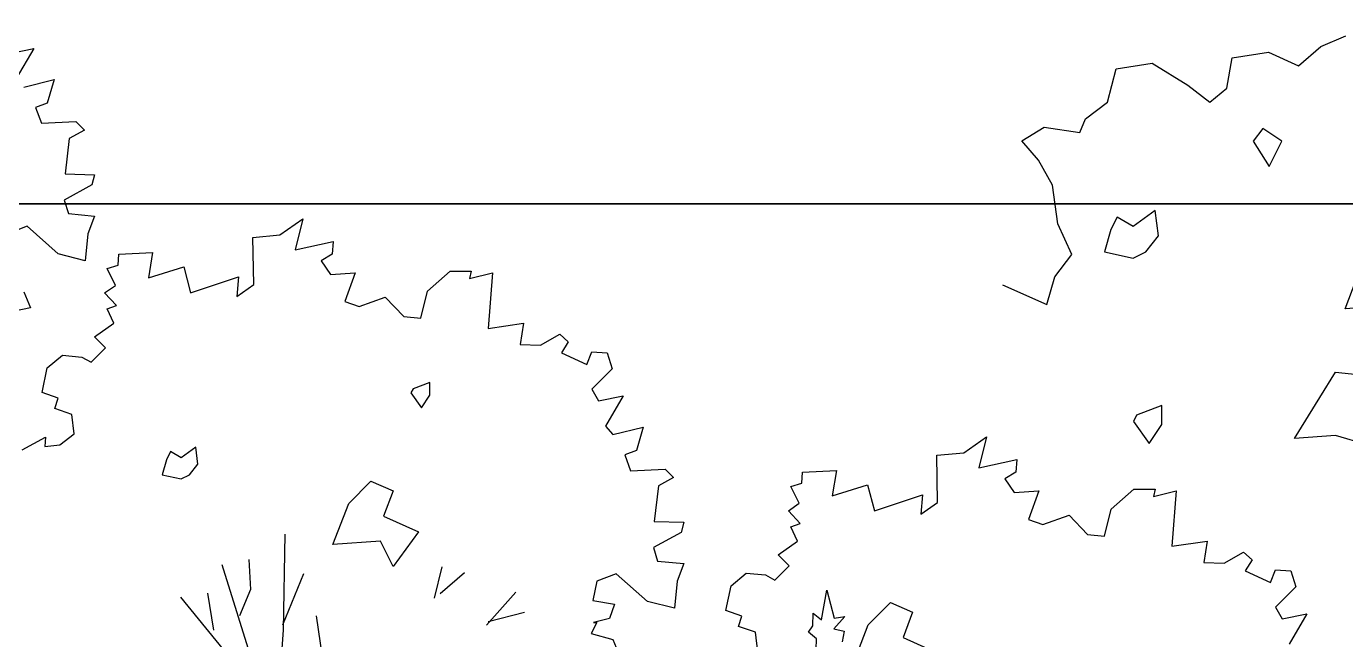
# Model space of a CAD drawing. Header units: inches. Extents: x -11 to 128, y 7 to 56.
# Drawn here: x 16.34 to 17.081, y 23.874 to 24.218 of the extents above; entities that cross this region are included whole.
import ezdxf

# ---------------------------------------------------------------- set-up
doc = ezdxf.new("R2010")
doc.units = ezdxf.units.IN
doc.header["$MEASUREMENT"] = 0
doc.layers.add('CAY', color=94, linetype='Continuous')
picture_1 = doc.add_image_def('image1.jpg', size_in_pixel=(1680, 1093))

# ---------------------------------------------------------------- blocks, each defined once
blk = doc.blocks.new('A$C76451831')
at = {"layer": 'CAY'}
for p, q in [((1288.9, 1909.2), (1320.1, 1922.7)), ((1178, 1895), (1223.4, 1902.1)), ((1223.4, 1902.1), (1261.1, 1885)), ((1261.1, 1885), (1288.9, 1909.2)), ((1033, 1881.5), (1077.8, 1888.5)), ((1077.8, 1888.5), (1122.6, 1860.8)), ((1171.5, 1857.3), (1178, 1895)), ((1022.3, 1839.6), (1033, 1881.5)), ((1122.6, 1860.8), (1150.3, 1839.6)), ((1150.3, 1839.6), (1171.5, 1857.3)), ((994.6, 1818.9), (1022.3, 1839.6)), ((987.6, 1801.8), (994.6, 1818.9)), ((915, 1791.2), (942.7, 1808.3)), ((942.7, 1808.3), (987.6, 1801.8)), ((935.7, 1767), (915, 1791.2)), ((953.4, 1735.8), (935.7, 1767)), ((959.8, 1687.4), (953.4, 1735.8)), ((977.5, 1649), (959.8, 1687.4)), ((956.3, 1621.3), (977.5, 1649)), ((946.3, 1586.5), (956.3, 1621.3)), ((890.9, 1611.3), (946.3, 1586.5)), ((5943, 1269.4), (5949.7, 1306.8)), ((5949.7, 1306.8), (5958.9, 1271.5)), ((5931.9, 1262.1), (5932.4, 1277.9)), ((5932.4, 1277.9), (5943, 1269.4)), ((5972.1, 1273.8), (5958.5, 1258.4)), ((5958.9, 1271.5), (5972.1, 1273.8)), ((5926.6, 1254.1), (5931.9, 1262.1)), ((5958.5, 1258.4), (5971.5, 1255.2)), ((5971.5, 1255.2), (5968.8, 1242.2)), ((5936.7, 1245.6), (5926.6, 1254.1)), ((5936.3, 1232.4), (5936.7, 1245.6))]:
    blk.add_line(p, q, dxfattribs=at)
for points in [[(4926.9, 1978.3), (4957.4, 1984.6), (4935.3, 1946.7)], [(4944.8, 1936.1), (4982.8, 1945.6), (4974.3, 1916.1), (4959.6, 1910.8), (4966.9, 1890.8), (5010.2, 1892.9), (5020.7, 1882.3), (5001.7, 1871.8), (4996.5, 1827.5), (5033.4, 1826.4), (5030.2, 1813.8), (4995.4, 1794.8), (5000.7, 1777.9), (5033.4, 1774.7), (5024.9, 1752.6), (5021.8, 1718.9), (4988, 1727.3), (4949, 1762.1), (4924.8, 1752.6)], [(4944.8, 1679.8), (4953.2, 1659.8), (4933.2, 1655.6)], [(4942.7, 1482.3), (4972.2, 1498.2), (4971.1, 1486.6), (4990.1, 1488.7), (5008, 1502.4), (5004.9, 1526.6), (4983.8, 1534), (4988, 1546.7), (4968, 1554.1), (4974.3, 1584.7), (4993.3, 1600.5), (5017.5, 1598.4), (5029.1, 1592), (5047.1, 1610), (5033.4, 1623.7), (5057.6, 1640.6), (5049.2, 1658.5), (5060.8, 1662.7), (5046, 1678.5), (5059.7, 1688), (5049.2, 1709.1), (5062.9, 1713.3), (5063.9, 1727), (5106.1, 1729.1), (5100.9, 1697.5), (5145.2, 1711.2), (5153.6, 1678.5), (5213.7, 1698.6), (5211.6, 1674.3), (5232.7, 1689.1), (5231.6, 1748.1), (5265.4, 1751.3), (5293.9, 1771.3), (5284.4, 1732.3), (5331.8, 1742.9), (5330.8, 1727), (5317.1, 1718.6), (5328.7, 1701.7), (5359.3, 1703.8), (5346.6, 1668), (5364.5, 1661.6), (5397.2, 1673.2), (5420.4, 1649), (5441.5, 1646.9), (5450, 1680.6), (5478.4, 1705.9), (5504.8, 1705.9), (5502.7, 1696.5), (5531.2, 1703.8), (5525.9, 1634.2), (5570.2, 1640.6), (5566, 1614.2), (5591.3, 1613.1), (5615.5, 1626.8), (5626.1, 1617.3), (5617.7, 1603.6), (5649.3, 1588.9), (5655.6, 1604.7), (5674.6, 1603.6), (5680.9, 1583.6), (5655.6, 1558.3), (5664.1, 1543.5), (5694.7, 1549.8), (5672.5, 1511.9), (5682, 1501.3), (5720, 1510.8), (5711.5, 1481.3), (5696.8, 1476), (5704.1, 1456), (5747.4, 1458.1), (5757.9, 1447.5), (5738.9, 1437), (5733.7, 1392.7), (5770.6, 1391.6), (5767.4, 1379), (5732.6, 1360), (5737.9, 1343.1), (5770.6, 1340), (5762.2, 1317.8), (5759, 1284.1), (5725.2, 1292.5), (5686.2, 1327.3), (5662, 1317.8), (5656.7, 1293.6), (5684.1, 1289.3), (5677.8, 1271.4), (5657.7, 1266.1), (5662, 1266.1), (5654.6, 1252.4), (5682, 1245), (5690.4, 1225)], [(584.8, 1152.1), (581.7, 1176.4), (560.6, 1183.8), (564.8, 1196.4), (544.7, 1203.8), (551.1, 1234.4), (570.1, 1250.2), (594.3, 1248.1), (605.9, 1241.8), (623.8, 1259.7), (610.1, 1273.4), (634.4, 1290.3), (625.9, 1308.2), (637.6, 1312.5), (622.8, 1328.3), (636.5, 1337.8), (625.9, 1358.9), (639.7, 1363.1), (640.7, 1376.8), (682.9, 1378.9), (677.6, 1347.3), (721.9, 1361), (730.4, 1328.3), (790.5, 1348.3), (788.4, 1324.1), (809.5, 1338.8), (808.4, 1397.9), (842.2, 1401.1), (870.6, 1421.1), (861.1, 1382.1), (908.6, 1392.6), (907.6, 1376.8), (893.8, 1368.4), (905.4, 1351.5), (936, 1353.6), (923.4, 1317.7), (941.3, 1311.4), (974, 1323), (997.2, 1298.7), (1018.3, 1296.6), (1026.7, 1330.4), (1055.2, 1355.7), (1081.6, 1355.7), (1079.5, 1346.2), (1107.9, 1353.6), (1102.7, 1284), (1147, 1290.3), (1142.7, 1263.9), (1168.1, 1262.9), (1192.3, 1276.6), (1202.9, 1267.1), (1194.4, 1253.4), (1226.1, 1238.6), (1232.4, 1254.5), (1251.4, 1253.4), (1257.7, 1233.4), (1232.4, 1208), (1240.8, 1193.3), (1271.4, 1199.6), (1249.3, 1161.6)], [(5271.7, 1376.9), (5269.6, 1256.6), (5264.3, 1187)], [(5192.6, 1338.9), (5231.6, 1214.5)], [(5226.4, 1345.2), (5228.5, 1307.3), (5214.8, 1274.6)], [(5294.9, 1327.3), (5268.6, 1263)], [(5467.9, 1335.7), (5458.4, 1296.7)], [(5496.4, 1328.4), (5465.8, 1302)], [(5560.7, 1304.1), (5523.8, 1263)], [(5140.9, 1297.8), (5207.4, 1216.6)], [(5174.7, 1303.1), (5182.1, 1256.6)], [(5310.7, 1274.6), (5323.4, 1189.1), (5320.2, 1149.1)], [(5571.3, 1278.8), (5525.9, 1267.2)]]:
    blk.add_lwpolyline(points, dxfattribs=at)
for points in [[(1240.2, 1791.1), (1216.4, 1806.9), (1204.5, 1791.1), (1224.3, 1759.4)], [(1085.8, 1672.3), (1081.8, 1704), (1054.1, 1684.2), (1034.3, 1696), (1026.4, 1680.2), (1018.5, 1652.5), (1054.1, 1644.6), (1069.9, 1652.5)], [(1339.1, 1632.7), (1366.8, 1660.4), (1394.5, 1648.5), (1382.7, 1616.8), (1426.2, 1597), (1394.5, 1553.5), (1378.7, 1585.2), (1319.3, 1581.2)], [(5431.9, 1558.7), (5429.3, 1553.4), (5442.5, 1535), (5453, 1550.8), (5453, 1566.7)], [(1287.7, 1470.3), (1307.5, 1502), (1343.1, 1498), (1347, 1470.3), (1355, 1450.5), (1366.8, 1450.5), (1347, 1410.9), (1307.5, 1422.8), (1256, 1418.8)], [(5162.8, 1464.3), (5160.2, 1485.4), (5141.7, 1472.2), (5128.5, 1480.1), (5123.3, 1469.6), (5118, 1451.1), (5141.7, 1445.8), (5152.3, 1451.1)], [(1058.5, 1448.2), (1054.5, 1440.3), (1074.3, 1412.6), (1090.2, 1436.3), (1090.2, 1460.1)], [(5351.5, 1415.3), (5379.2, 1443), (5406.9, 1431.1), (5395, 1399.4), (5438.6, 1379.6), (5406.9, 1336.1), (5391, 1367.8), (5331.7, 1363.8)], [(722.8, 1185.8), (750.5, 1213.5), (778.2, 1201.7), (766.3, 1170), (809.9, 1150.2), (778.2, 1106.6), (762.4, 1138.3), (703, 1134.3)]]:
    blk.add_lwpolyline(points, close=True, dxfattribs=at)

msp = doc.modelspace()

# ---------------------------------------------------------------- linework, layer by layer
for p, q in [((17.4744, 24.11828), (11.56044, 24.11828)), ((11.56044, 24.11828), (31.63044, 24.11828))]:
    msp.add_line(p, q)

# ---------------------------------------------------------------- block references
at = {"layer": 'CAY', "xscale": 0.0004489089019145984, "yscale": 0.0004489089019145984, "zscale": 0.0004489089019145984}
for p in [(16.48885, 23.34953), (14.11921, 23.31472)]:
    msp.add_blockref('A$C76451831', p, dxfattribs=at)

# ---------------------------------------------------------------- pictures from other files: only their frames are drawn
image = msp.add_image(picture_1, insert=(12.49661, 7.37723), size_in_units=(74.4025, 48.40591))
image.dxf.flags = 6

doc.saveas('drawing.dxf')
